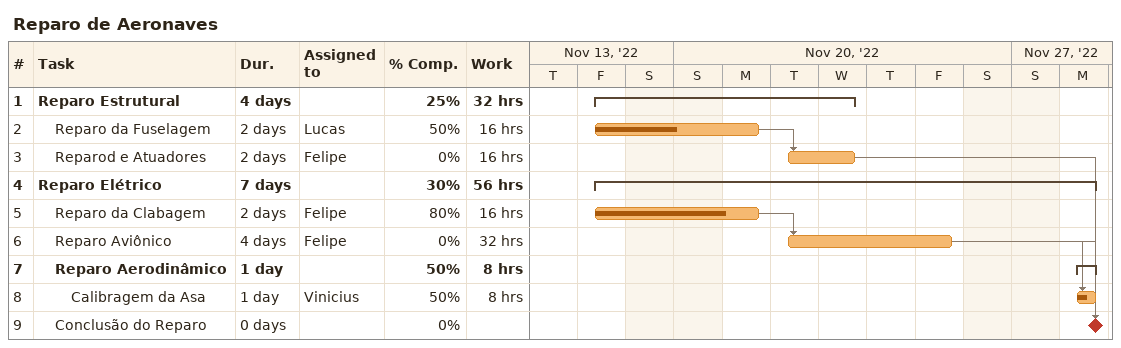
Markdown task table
Reparo de Aeronaves

| ID | Level | Task | Duration | Start | Finish | Predecessors | Resources | % complete | Work (h) |
|---|---|---|---|---|---|---|---|---|---|
| 1 | 1 | **Reparo Estrutural** | 4d | 2022-11-18 | 2022-11-23 |  |  | 25 | 32 |
| 2 | 2 | Reparo da Fuselagem | 2d | 2022-11-18 | 2022-11-21 |  | Lucas | 50 | 16 |
| 3 | 2 | Reparod e Atuadores | 2d | 2022-11-22 | 2022-11-23 | 2 | Felipe | 0 | 16 |
| 4 | 1 | **Reparo Elétrico** | 7d | 2022-11-18 | 2022-11-28 |  |  | 30 | 56 |
| 5 | 2 | Reparo da Clabagem | 2d | 2022-11-18 | 2022-11-21 |  | Felipe | 80 | 16 |
| 6 | 2 | Reparo Aviônico | 4d | 2022-11-22 | 2022-11-25 | 5 | Felipe | 0 | 32 |
| 7 | 2 | **Reparo Aerodinâmico** | 1d | 2022-11-28 | 2022-11-28 |  |  | 50 | 8 |
| 8 | 3 | Calibragem da Asa | 1d | 2022-11-28 | 2022-11-28 | 6 | Vinicius | 50 | 8 |
| 9 | 2 | Conclusão do Reparo | 0d | 2022-11-28 | 2022-11-28 | 3, 6, 7 |  | 0 |  |
